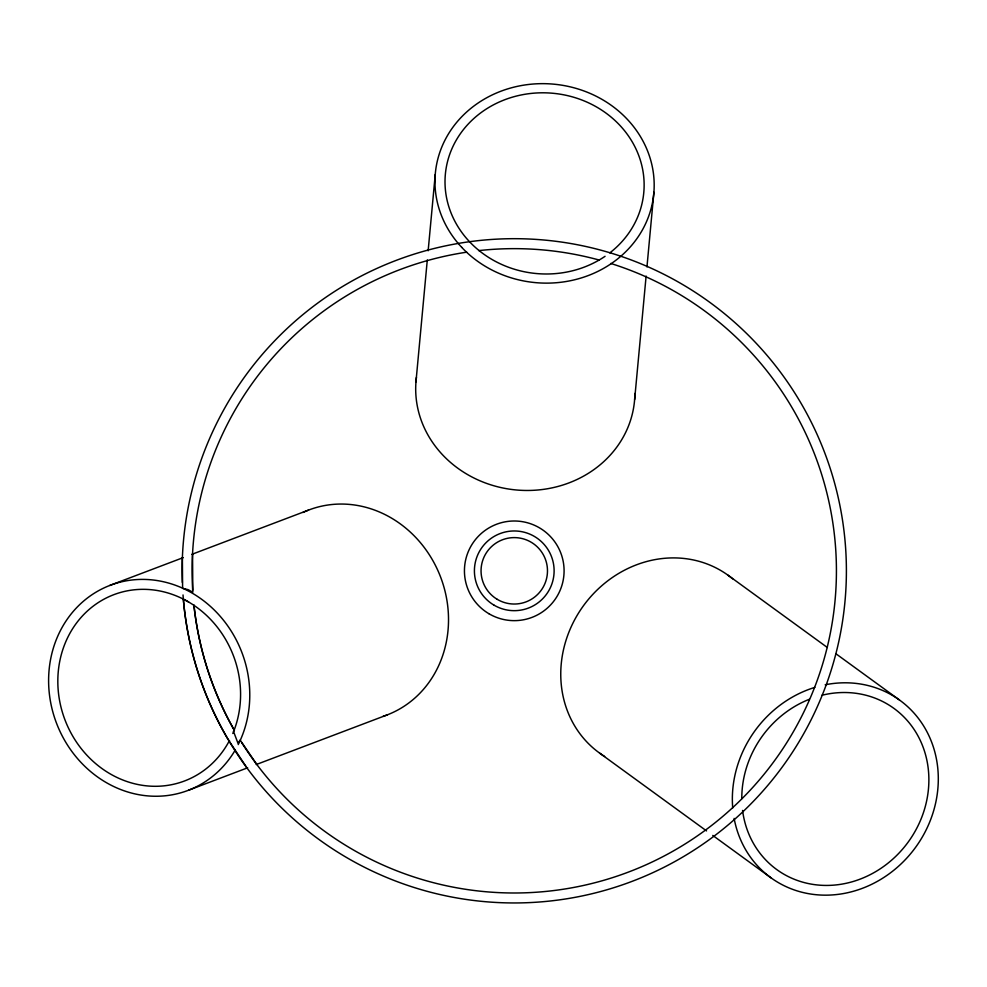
<?xml version="1.0" encoding="UTF-8"?>
<svg xmlns="http://www.w3.org/2000/svg" width="987" height="987" viewBox="0 0 987 987"><rect width="100%" height="100%" fill="white"/><g stroke="black" fill="none" stroke-linecap="round" stroke-linejoin="round"><path stroke-width="1.48" d="M182.385 557.939L182.607 588.326L188.11 589.658L192.823 592.225L192.551 554.077M415.959 381.895L427.297 259.926M428.148 250.784L435.242 174.563M634.629 399.562L646.115 276.076M646.954 266.934L653.9 192.231M234.252 730.133L233.512 731.441L237.978 743.236L240.137 740.053L256.731 764.357M109.791 585.451L183.237 557.606M191.873 554.336L308.512 510.106M188.603 790.192L247.651 767.8M256.287 764.53L387.336 714.847M188.616 601.996L183.335 599.109L183.027 594.951M727.863 575.113L827.34 647.497M836.038 653.838L899.465 699.98M599.602 753.093L706.544 830.906M712.762 835.434L771.205 877.961M247.034 768.034L228.651 740.336M193.908 604.883C198.56 648.928 212.452 691.973 234.425 730.429M228.268 739.67C203.001 696.982 187.555 648.545 183.335 599.109A332.138 332.138 0 0 0 699.635 846.414A332.138 332.138 0 0 0 665.226 274.978A332.138 332.138 0 0 0 182.324 582.453M229.502 740.46A99.638 90.125 69.2 0 1 72.631 735.957A99.638 90.125 69.2 0 1 141.807 589.338A99.638 90.125 69.2 0 1 232.809 733.477M610.78 263.455A322.169 322.169 0 0 1 769.527 767.368A322.169 322.169 0 0 1 241.778 742.717M233.487 728.813A322.169 322.169 0 0 1 194.057 606.314M192.675 590.189A322.169 322.169 0 0 1 466.715 252.178M478.757 250.612A322.169 322.169 0 0 1 599.134 260.025M821.937 695.255A99.638 90.15 -54 0 1 927.977 766.603A99.638 90.15 -54 0 1 847.833 882.909A99.638 90.15 -54 0 1 742.569 810.45M741.792 798.668A99.638 90.15 -54 0 1 809.229 699.327M604.661 756.474A109.693 99.243 -54 0 1 583.157 606.154A109.693 99.243 -54 0 1 732.675 578.826M825.181 684.781A109.693 99.243 -54 0 1 937.465 765.505A109.693 99.243 -54 0 1 851.399 891.816A109.693 99.243 -54 0 1 734.118 818.396M732.712 807.921A109.693 99.243 -54 0 1 814.855 687.384M302.923 512.487A109.693 99.206 69.2 0 1 440.165 575.939A109.693 99.206 69.2 0 1 383.042 716.377M235.325 749.898A109.693 99.206 69.2 0 1 62.095 735.685A109.693 99.206 69.2 0 1 147.223 579.517A109.693 99.206 69.2 0 1 238.212 744.593M605.068 256.312A99.638 90.52 5.3 0 1 446.124 195.34A99.638 90.52 5.3 0 1 579.011 98.959A99.638 90.52 5.3 0 1 609.806 252.882M634.9 393.455A109.693 99.65 5.3 0 1 518.36 490.144A109.693 99.65 5.3 0 1 416.44 377.342M493.895 605.08A39.862 39.862 0 0 0 554.114 571.325A39.862 39.862 0 0 0 494.771 536.052A39.862 39.862 0 0 0 493.895 605.08M497.288 599.368A33.213 33.213 0 0 0 547.477 571.239A33.213 33.213 0 0 0 498.016 541.851A33.213 33.213 0 0 0 497.288 599.368M488.812 613.655A49.819 49.819 0 0 0 564.083 571.448A49.819 49.819 0 0 0 489.897 527.366A49.819 49.819 0 0 0 488.812 613.655M461.768 247.404A109.693 99.65 5.3 0 0 648.163 217.646A109.693 99.65 5.3 0 0 523.789 85.141A109.693 99.65 5.3 0 0 461.768 247.404"/></g></svg>
